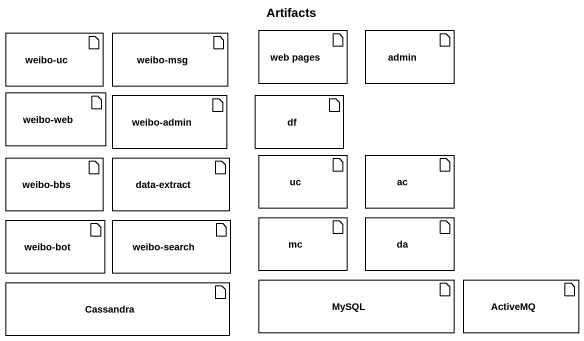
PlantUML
@startuml
title Artifacts
artifact "weibo-uc" as weibo_uc
artifact "weibo-msg" as weibo_msg
artifact "web pages" as web_pages
artifact admin
artifact "weibo-web" as weibo_web
artifact "weibo-admin" as weibo_admin
artifact df
artifact "weibo-bbs" as weibo_bbs
artifact "data-extract" as data_extract
artifact uc
artifact ac
artifact "weibo-bot" as weibo_bot
artifact "weibo-search" as weibo_search
artifact mc
artifact da
artifact Cassandra
artifact MySQL
artifact ActiveMQ
@enduml
